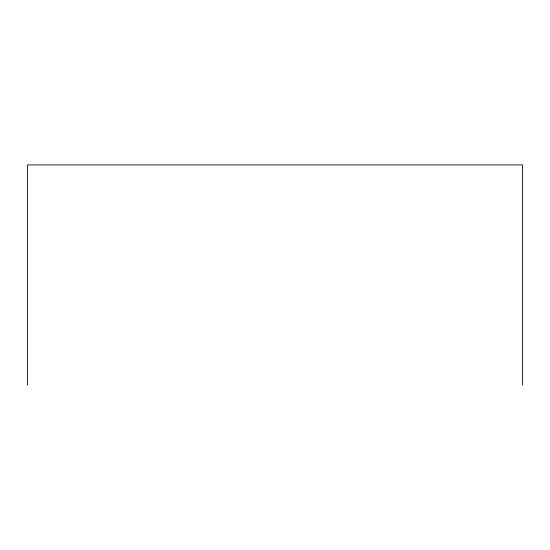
<?xml version="1.0" encoding="UTF-8"?>
<svg xmlns="http://www.w3.org/2000/svg" width="550" height="550" viewBox="0 0 550 550"><rect width="100%" height="100%" fill="white"/><g stroke="black" fill="none" stroke-linecap="round" stroke-linejoin="round"><path stroke-width="0.82" d="M522.5 385.089L522.5 164.911L27.5 164.911L27.5 385.089"/></g></svg>
